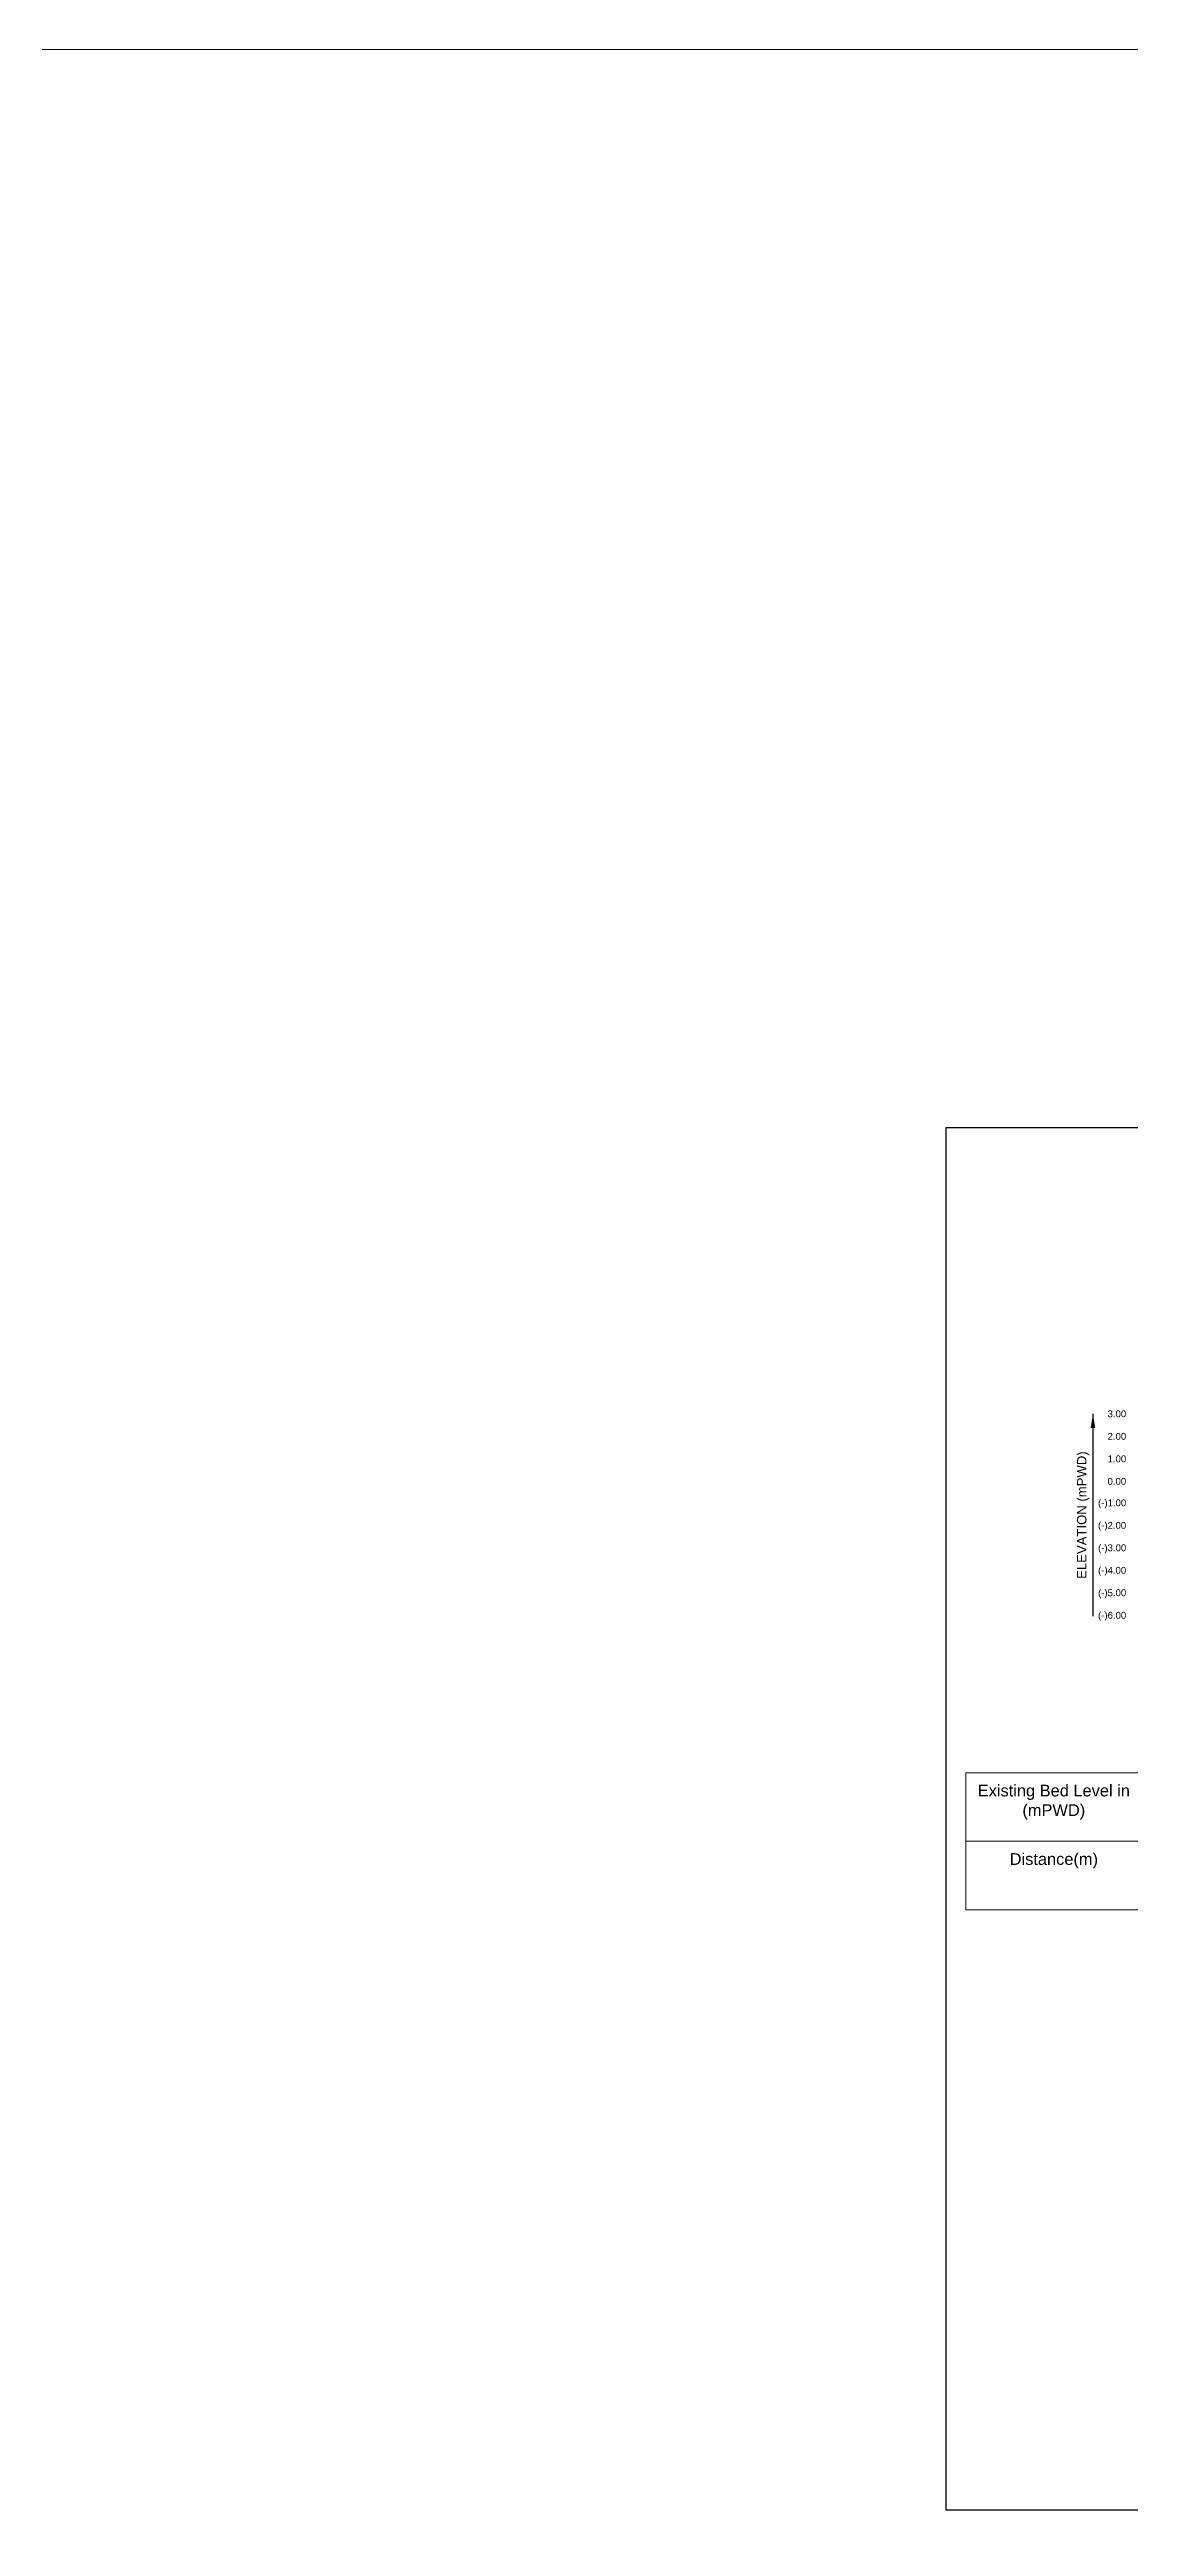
# Model space of a CAD drawing. Header units: inches. Extents: x 64995 to 402236, y -100918 to 204355.
# Drawn here: x 160684 to 166210, y -46315 to -33650 of the extents above; entities that cross this region are included whole.
import ezdxf

# ---------------------------------------------------------------- set-up
doc = ezdxf.new("R2010")
doc.units = ezdxf.units.IN
doc.header["$LTSCALE"] = 7
doc.header["$MEASUREMENT"] = 0
for name, color, linetype, lineweight in [('Cross section Data Border', 7, 'Continuous', 9), ('Cross Section Labels', 7, 'Continuous', 9), ('Long Section Labels', 7, 'Continuous', 9)]:
    doc.layers.add(name, color=color, linetype=linetype, lineweight=lineweight)
doc.styles.get("Standard").update_dxf_attribs({"font": 'arial.ttf'})
doc.dimstyles.get("Standard").update_dxf_attribs({"dimtxt": 0.18, "dimasz": 0.18, "dimexe": 0.18, "dimexo": 0.0625, "dimgap": 0.09, "dimtad": 0, "dimtih": 1, "dimtoh": 1, "dimdec": 4, "dimzin": 0, "dimdsep": 46, "dimtxsty": 'Standard', "dimcen": 0.09, "dimadec": 0, "dimazin": 0, "dimtfac": 1, "dimtdec": 4, "dimtofl": 0, "dimtmove": 0, "dimatfit": 3, "dimfxl": 1, "dimtolj": 1, "dimtzin": 0, "dimarcsym": 0})

msp = doc.modelspace()

# ---------------------------------------------------------------- linework, layer by layer
msp.add_lwpolyline([(165268.51641, -39160.94648), (175268.51641, -39160.94648), (175268.51641, -46231.94648), (165268.51641, -46231.94648)], close=True)
at = {"layer": 'Cross section Data Border'}
msp.add_lwpolyline([(165368.51641, -42460.94648), (174914.40097, -42460.94648), (174914.40097, -43160.94648), (165368.51641, -43160.94648)], close=True, dxfattribs=at)
msp.add_lwpolyline([(165368.51641, -42810.94648), (174914.40097, -42810.94648)], dxfattribs=at)
at = {"layer": 'Cross Section Labels'}
msp.add_lwpolyline([(70451.52724, -33650.04692), (214349.82732, -33650.04692), (214349.82732, -52770.61569), (70451.52724, -52770.61569)], close=True, dxfattribs=at)

# ---------------------------------------------------------------- texts
at = {"layer": 'Cross section Data Border', "char_height": 60, "width": 800, "attachment_point": 5}
for s, insert in [('Existing Bed Level in (mPWD)', (165818.51641, -42610.94648)), ('Distance(m)', (165818.51641, -42910.94648))]:
    msp.add_mtext(s, dxfattribs=dict(at, insert=insert))
at = {"layer": 'Long Section Labels', "char_height": 35, "attachment_point": 6}
for s, insert in [('3.00', (166188.51641, -40625.94648)), ('2.00', (166188.51641, -40740.94648)), ('1.00', (166188.51641, -40855.94648)), ('0.00', (166188.51641, -40970.94648)), ('(-)1.00', (166188.51641, -41085.94648)), ('(-)2.00', (166188.51641, -41200.94648)), ('(-)3.00', (166188.51641, -41315.94648)), ('(-)4.00', (166188.51641, -41430.94648)), ('(-)5.00', (166188.51641, -41545.94648)), ('(-)6.00', (166188.51641, -41660.94648))]:
    msp.add_mtext(s, dxfattribs=dict(at, insert=insert))
at = {"layer": 'Long Section Labels', "insert": (165968.51641, -41143.44648), "char_height": 48, "attachment_point": 5, "rotation": 90}
msp.add_mtext('ELEVATION (mPWD)', dxfattribs=at)

# ---------------------------------------------------------------- leaders
at = {"layer": 'Long Section Labels'}
msp.add_leader([(166018.51641, -40625.94648), (166018.51641, -41660.94648)], dimstyle='Standard', override={"dimasz": 72}, dxfattribs=at)

doc.saveas('drawing.dxf')
